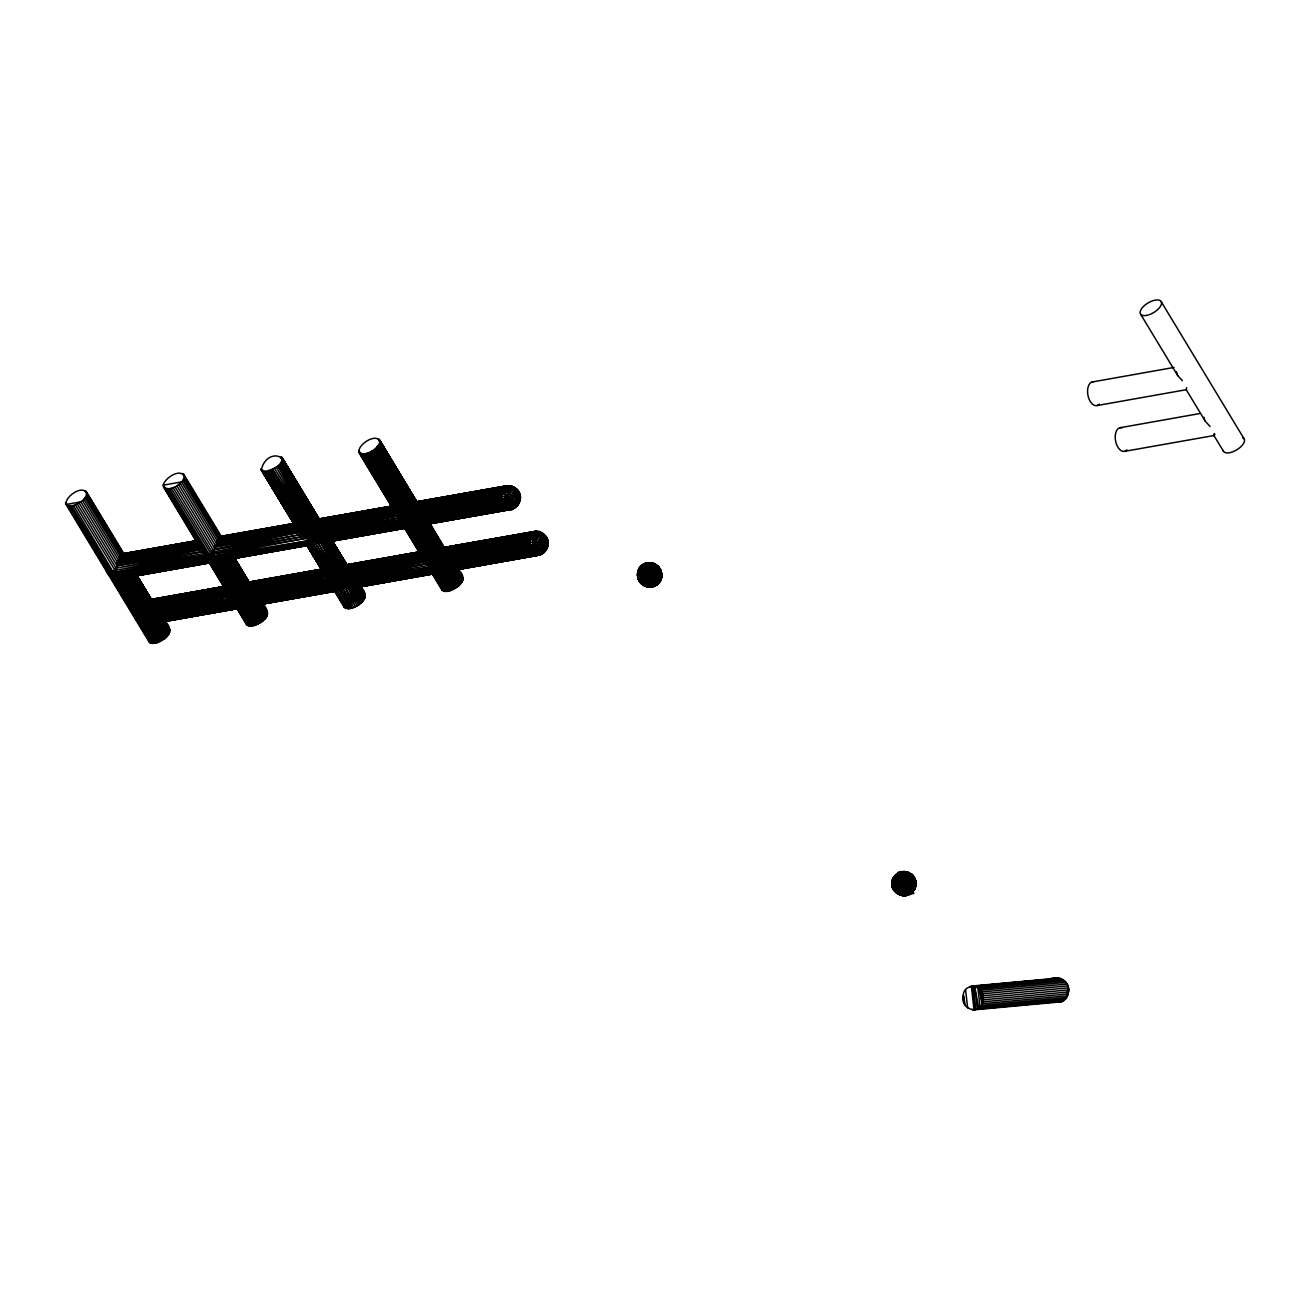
<?xml version="1.0" encoding="UTF-8"?>
<svg xmlns="http://www.w3.org/2000/svg" width="1310" height="1310" viewBox="0 0 1310 1310"><rect width="100%" height="100%" fill="white"/><g stroke="black" fill="none" stroke-linecap="round" stroke-linejoin="round"><path stroke-width="1.5" d="M655.344 565.331C658.995 565.642 663.646 572.568 659.454 576.187C656.736 579.642 645.715 586.307 645.175 579.921C645.928 574.173 647.14 567.934 651.07 563.464C656.359 562.743 650.53 564.397 648.204 563.431C637.053 561.646 632.599 582.524 645.65 582.213C654.132 581.755 667.314 567.983 654.181 564.332M891.995 884.758L892.945 878.699C886.608 897.776 907.814 891.881 913.234 881.122C917.475 878.437 909.189 873.049 912.546 875.26C911.875 880.893 906.733 884.971 902.917 888.769C895.712 899.954 889.981 883.267 900.871 886.395C911.023 888.524 900.74 900.887 899.364 891.881C900.903 885.544 903.081 879.223 906.635 873.688C911.776 871.838 906.274 871.379 904.67 874.998C901.968 878.699 894.812 899.888 904.228 892.847C906.209 887.689 894.73 883.857 895.581 890.391C900.969 898.267 904.653 875.817 909.533 872.902M898.251 893.076C899.921 896.269 908.01 890.816 899.724 887.967C892.225 887.148 898.545 899.659 901.738 888.933C911.318 881.073 910.286 863.175 916.001 883.792C916.05 890.456 909.779 896.22 903.163 895.631C895.565 893.322 906.225 897.808 907.879 894.01M639.083 580.739C644.946 581.837 650.988 590.302 657.407 584.457C664.71 579.216 661.927 568.343 655.262 564.839C662.942 569.048 637.839 593.676 638.625 575.499L637.97 571.75L639.722 569.342C640.164 562.498 651.987 561.81 653.493 563.431C648.794 568.507 646.894 575.761 645.093 582.328C647.189 582.901 668.755 569.85 655.262 564.839M894.206 889.621C889.736 884.84 892.421 876.75 897.448 873.459C899.43 869.774 909.975 873.197 907.224 872.1M518.318 501.926C507.412 527.062 492.413 484.897 511.358 486.223L511.997 487.091M134.684 618.009L136.649 620.187L140.94 620.334L531.713 551.084C535.544 547.482 546.565 538.361 542.831 534.398L544.501 535.119C553.688 541.701 543.945 560.091 533.874 553.753C527.832 548.251 528.945 529.879 539.016 531.991L539.671 532.859M645.486 564.168C635.563 564.463 634.548 584.735 645.322 582.786C650.153 593.184 657.718 579.298 648.663 576.416C643.423 570.914 634.433 579.986 642.015 583.13C649.252 583.359 663.45 580.297 660.731 570.358C656.768 565.478 660.797 568.114 657.833 572.093C654.705 576.613 650.202 580.215 645.142 582.311L639.133 578.971L637.462 573.796M661.288 578.725C663.744 556.652 625.459 561.679 645.093 582.328L645.912 582.164M914.986 878.748L915.166 879.96C919.931 889.523 905.734 900.281 898.545 893.616C900.019 888.18 904.997 882.236 907.257 890.472C902.099 905.865 886.33 871.085 902.95 871.592M638.723 571.946C635.268 576.531 639.558 582.983 645.093 582.328L648.663 576.416M660.715 580.052L661.19 571.471M892.274 880.664C890.358 885.74 894.648 892.978 899.037 893.518M915.772 881.139C915.69 889.441 916.476 884.283 913.84 879.894C911.416 876.521 907.633 874.196 903.556 873.393C894.026 870.184 892.208 882.612 897.072 888.213C899.249 891.995 903.638 894.321 907.977 894.108C910.876 895.319 914.806 887.689 912.104 892.454C904.817 900.363 896.122 889.965 896.335 882.187C893.813 876.423 905.963 864.42 898.087 877.323C896.629 883.759 897.727 894.304 905.619 895.532C921.667 888.638 889.785 871.248 892.929 888.458M406.395 520.267L406.362 522.625L408.523 525.294L404.741 519.038L406.362 522.625C411.766 527.553 407.803 517.696 405.461 520.922L309.258 538.459L307.031 545.582L326.354 577.563L306.966 545.402L220.129 560.795L306.998 544.993L329.94 582.164L307.375 543.519L114.297 576.04L111.645 570.98L141.382 619.237L140.94 620.334L145.574 622.168L155.612 623.101L238.518 608.348L151.649 623.314L162.08 640.328C170.562 635.956 172.756 627.474 164.192 620.563M408.753 524.147L112.382 572.863C107.944 572.748 114.134 577.661 115.427 577.235L113.61 575.09L308.145 541.292L338.488 588.386L336.326 585.717L336.916 584.227L433.135 566.69C435.477 563.464 439.423 573.322 434.019 568.393L432.398 564.807L436.181 571.062L434.019 568.393L434.363 563.382M659.667 568.212L660.142 572.159L656.949 576.613L643.046 585.128L643.472 583.72M897.858 893.207L898.84 893.813M896.171 892.798L896.04 891.504L897.022 893.224L900.068 890.751L911.236 873.983M638.298 571.111L638.674 574.108C635.808 578.365 640.524 583.261 645.093 582.328C649.694 579.675 662.303 570.718 656.785 566.084M660.829 570.62L658.291 567.574L660.879 571.16L658.57 576.072L652.56 580.576L645.912 583.507L645.371 582.786C647.582 592.546 657.145 580.658 648.63 577.546C642.571 571.7 635.17 581.706 643.275 585.062M913.79 878.748C915.313 879.845 913.25 878.994 914.347 877.831C916.771 880.566 915.362 884.561 912.775 886.624C907.879 890.472 898.021 894.304 893.207 889.064C889.965 873.361 919.309 888.065 905.619 895.532M638.478 569.752L639.018 576.531L645.093 582.328L654.542 573.518L657.964 566.084M982.975 999.857C986.348 984.891 962.408 980.879 963.194 997.205C960.951 1011.058 982.762 1014.988 982.975 999.857L1068.518 991.932C1070.204 980.944 1058.349 974.967 1049.13 979.209M637.528 575.827L638.805 569.162M637.692 576.482C638.903 567.394 652.314 571.209 655.262 577.415C661.353 584.637 648.843 591.203 645.371 582.786L640.377 582.672M639.755 570.767L639.722 569.342M649.252 583.523C649.563 579.921 642.637 576.613 641.687 580.985C641.179 587.65 655.147 584.506 645.371 582.786C641.769 587.502 637.462 576.04 640.246 582.442M654.476 586.209L657.915 584.014L661.042 579.397C664.334 573.813 655.77 564.184 660.093 569.031M640.066 582L642.162 584.407L645.371 582.786C650.693 584.113 657.702 583.867 660.977 578.676C661.419 568.311 643.095 559.288 638.363 570.57C645.535 562.399 661.976 572.224 659.061 582.393L652.871 584.587L645.371 582.786L641.196 583.474M646.108 582.639C646.878 582.033 638.871 587.126 645.371 582.786C651.529 583.376 659.487 580.985 661.55 574.533L660.518 569.784M659.601 570.259C664.137 575.548 659.945 586.618 651.758 584.899C644.045 579.773 642.915 590.253 645.371 582.786L646.01 582.655M656.441 565.036L654.198 570.849L645.093 582.328C641.114 577.874 638.592 570.276 642.571 565.068C650.693 561.663 663.204 569.588 660.977 578.676M661.714 576.695L661.288 572.077M915.166 879.96C920.635 893.273 892.306 896.58 892.814 883.66C887.378 876.521 910.646 866.925 896.4 874.36M892.306 886.673L892.765 880.042C890.391 887.116 899.135 892.306 905.177 892.978C911.056 896.384 918.899 882.219 912.628 891.995C904.113 902.181 886.477 881.679 897.497 873.492M910.499 892.454C914.364 882.383 892.667 873.885 892.405 886.068M905.718 895.205C927.66 890.456 891.029 865.419 892.65 885.675M892.208 886.035C896.253 892.683 907.961 895.156 914.02 889.719C915.837 879.829 900.805 871.281 893.404 878.24C891.258 886.542 903.114 898.529 910.646 892.945L913.086 891.439L914.446 887.148M892.012 884.119C894.812 893.404 909.811 894.877 915.166 887.165C916.771 872.935 886.248 868.776 895.074 886.068C895.893 898.971 932.474 891.963 901.329 892.176C881.008 883.169 901.64 868.808 911.301 883.742C919.784 900.019 889.981 893.354 892.732 880.271M915.739 885.855L915.117 881.548M913.578 877.503L915.936 882.449L914.904 888.524M892.028 882.072L895.958 874.769L899.266 872.526L904.588 871.658L900.494 873.688L898.152 881.941L899.561 891.258L903.589 895.647M661.01 578.463L661.484 574.5M892.732 880.762C889.392 895.581 920.75 896.449 915.199 880.5M519.022 491.954L516.844 489.35L518.482 491.021C523.607 498.095 518.334 508.706 509.868 509.59L419.806 525.572L414.091 525.228L406.362 522.625L409.146 518.678L407.95 518.039L406.362 522.625L503.81 504.907C489.219 468.407 543.928 493.33 504.055 505.316L114.297 576.04M430.941 568.524L531.483 550.675C524.082 541.489 532.728 523.869 544.125 534.398M896.433 875.62L893.027 878.683C897.252 868.792 912.693 871.183 915.362 880.926C913.397 889.277 896.417 896.499 892.536 886.87M898.709 872.853C887.705 880.615 903.572 899.315 908.239 894.353C899.692 901.951 891.668 877.487 901.083 872.001M151.436 599.849L136.142 574.14L151.436 599.849L225.598 586.274L151.305 599.374L141.382 619.237L238.404 602.616L240.794 605.695L209.338 557.438L207.897 557.389M429.664 523.984L444.434 548.317L430.417 524.164M893.551 889.67C890.882 873.377 919.456 891.684 903.376 895.336M913.971 887.574L913.758 889.179C921.077 878.666 897.039 866.156 892.699 879.37M910.385 874.228C913.79 878.699 901.919 891.995 895.5 892.176M646.239 586.061L644.815 586.11L644.782 584.931M653.281 586.634C673.667 570.505 618.173 562.94 645.093 582.328L654.361 563.66L654.394 565.298M546.139 536.789C550.249 543.175 547.285 552.607 539.769 554.867L536.527 554.588L531.713 551.084C533.383 546.385 546.532 535.151 540.506 533.072L540.604 534.234M124.876 555.522L86.509 492.003C77.667 483.193 54.381 508.28 73.54 505.496L141.382 619.237L237.945 601.765L237.012 599.44L238.404 602.616L140.94 620.334L238.878 603.419L241.777 605.744M386.335 452.703L383.191 447.496L416.776 502.549L420.756 501.828L416.776 502.549L379.589 440.062C371.876 432.054 348.444 453.375 364.868 453.981L406.804 521.527L503.449 503.351L502.434 501.714L408.311 517.876L406.362 522.625L411.798 524.393L412.06 523.509L406.362 522.625L408.212 521.233M512.112 509.099L508.869 508.82L504.301 505.709L407.885 523.312L434.462 567.295L531.107 549.119L530.091 547.482L435.984 563.644L434.019 568.393L441.748 570.996L448.708 571.16L538.705 555.178L543.945 552.558M639.706 579.413L640.606 582.688M109.27 575.27L109.418 574.173M892.487 887.312C897.923 895.893 919.407 891.258 915.068 879.403M107.682 572.274L109.582 575.008L115.034 574.157L141.857 618.074L237.732 601.323C240.467 599.603 242.547 607.054 238.633 603.026L239.288 599.161L240.893 599.947L238.633 603.026L235.554 603.157M359.693 586.127C371.581 595.46 361.838 605.105 351.915 608.184L336.326 585.717L336.981 581.853L338.602 582.623L336.326 585.717L333.248 585.848M637.462 574.484L639.804 568.655M638.691 570.489L641.245 567.083L638.936 569.31L638.92 574.075L641.458 578.987L645.093 582.328L655.819 564.856M644.258 585.816L644.209 584.637M646.223 582.672C648.368 587.83 671.309 579.79 656.556 568.786C644.291 557.012 631.928 572.192 645.093 582.328L655.066 563.971L654.607 565.412M906.143 880.287L909.467 872.918M912.055 891.389L911.023 892.339L913.938 890.325L915.166 887.165M914.02 889.719C918.31 879.403 897.808 868.596 893.158 879.419L894.173 878.273M915.182 885.38C918.637 874.687 899.61 869.676 897.694 874.261M457.468 568.966C470.061 578.742 458.074 589.074 447.856 591.285L435.542 569.08L532.744 552.558C536.854 552.132 529.24 546.123 531.713 551.084C541.128 559.845 553.622 545.517 545.713 537.1L547.875 542.193L546.81 548.448L544.174 550.396M515.174 488.63C518.891 492.593 507.871 501.714 504.055 505.316L507.199 508.034C511.031 505.742 506.299 500.797 503.04 501.157L501.877 499.716L409.457 515.288L408.311 517.876L502.843 498.848C507.576 498.324 514.437 505.48 508.869 508.82L414.091 525.228L436.541 562.367L435.984 563.644L530.501 544.616C535.233 544.092 542.094 551.264 536.527 554.588L441.748 570.996L453.325 589.385L443.271 571.225L535.069 554.638L534.857 553.803L438.654 570.227L449.625 590.859L435.542 569.08L531.958 551.477L533.874 553.753L441.748 570.996M900.871 895.254L902.05 895.058L898.398 894.108M1056.253 1001.659C1065.783 1004.737 1071.727 991.457 1067.044 984.039L981.517 991.981M545.975 547.695L544.976 551.215M645.421 586.372L645.371 582.786C649.514 586.176 659.061 586.962 659.716 579.904L658.357 583.523L652.053 586.913M514.928 487.664C510.31 486.452 507.068 500.518 504.055 505.316L507.772 507.707L513.373 508.395C519.628 501.173 508.296 493.624 501.468 493.559L412.994 507.838L409.457 515.288L370.337 452.081L364.868 453.981L447.856 591.285L444.778 591.416L441.945 589.877L432.071 573.518M541.341 533.399C538.295 534.693 534.103 546.057 531.713 551.084L535.446 553.475L541.03 554.163C547.285 546.941 535.954 539.392 529.125 539.327L440.651 553.606L436.541 562.367L529.535 545.484L530.697 546.925C533.956 546.565 538.688 551.51 534.857 553.803M905.619 871.854C896.646 873.148 896.76 889.899 902.115 895.483M658.537 580.625L658.766 582.819M335.327 583.785L336.326 585.717C348.542 589.238 334.181 587.142 334.705 582.115L335.442 583.998L239.075 601.929L238.633 603.026L242.809 604.991L238.633 603.026L238.027 601.061L238.174 602.191L141.382 619.237M547.154 540.588L547.072 546.63M106.863 568.442L107.518 573.059L113.282 574.566L211.467 558.027L212.548 559.37L307.719 542.504L348.526 608.773L351.915 608.184L339.405 587.011L336.326 585.717C335.213 579.2 341.55 590.941 336.326 585.717L336.13 581.64M73.54 505.496C79.124 503.449 87.704 499.012 86.509 492.003M163.193 485.191C164.945 477.773 180.534 467.735 184.563 476.693C182.827 484.11 167.221 494.148 163.193 485.191L181.55 481.933L217.869 542.012M148.783 638.609C147.26 646.239 158.674 643.079 162.08 640.328L153.041 623.347L237.208 608.2L150.175 623.167L160.246 641.327L147.129 622.594L238.797 606.055L145.574 622.168L156.529 642.801L142.463 621.038L238.878 603.419M108.976 574.419L113.282 574.566L305.77 538.344L265.537 471.469C301.808 461.005 267.666 443.353 261.263 469.881L298.451 531.401C303.887 539.13 313.941 543.732 323.341 542.717L406.247 527.963L320.77 542.946L339.814 577.497L336.916 584.227L433.708 567.852L433.43 565.953L433.413 567.279L336.916 584.227L265.537 471.469L261.263 469.881L299.139 532.45L212.531 549.823M236.668 608.151L246.558 624.493C250.914 628.341 257.448 624.428 261.525 621.841C269.254 617.78 268.927 608.61 261.885 603.255L267.191 611.999L262.082 603.599M511.358 486.223L509.77 485.813L507.969 487.222L505.513 492.151L504.055 505.316L513.258 505.644L519.661 501.304C519.562 493.199 510.474 487.5 502.925 488.499L415.417 503.384L379.654 443.271L379.589 440.062L416.875 501.861L509.082 485.65L416.58 501.763L412.994 507.838L375.528 448.642L379.654 443.271L416.089 502.336L503.777 487.304C524.016 482.882 525.31 517.204 504.055 505.316C501.583 500.354 509.197 506.364 505.087 506.79L407.885 523.312M649.252 583.294L657.554 581.263L661.73 575.991M915.084 887.689L912.104 892.487L906.684 895.008M112.84 576.269L113.282 574.566L111.137 572.601M646.305 582.999C652.904 584.178 664.645 579.462 661.026 570.865M638.232 570.39L637.741 577.104M637.561 573.846C648.99 554.195 672.685 596.672 645.371 582.786L646.059 586.585L653.575 586.274L646.682 586.765L645.371 582.786L646.305 583.114M639.689 570.047L640 567.328L642.473 565.609L639.215 568.491L638.281 572.896L640.688 578.48L645.093 582.328L640.344 579.38L637.626 574.566M640.426 568.163C639.902 565.855 645.519 563.415 644.618 565.396M647.631 586.995L645.371 582.786L653.019 584.194L659.831 581.247C661.321 571.962 649.433 564.25 641.114 567.59M659.061 582.393C664.972 572.634 647.861 561.253 639.657 568.098L639.82 575.401L645.093 582.328C644.684 576.99 645.928 561.22 653.068 564.004M892.094 883.497C896.515 872.182 917.884 884.774 909.779 894.01M894.14 876.849L894.157 878.977M892.257 884.234L892.929 882.269M914.806 882.514C915.51 890.62 897.923 895.205 892.863 887.574M915.821 883.693L914.871 886.673M637.724 575.254L638.461 573.338M907.06 871.952L903.851 872.083L900.887 876.537L899.102 886.919L901.182 895.221L898.447 893.895M912.562 889.916L912.955 891.291M1186.631 387.694L1186.254 389.725L1205.364 421.345L1210.063 426.454M1214.288 433.463L1213.912 435.493L1223.491 451.344M436.803 568.556L434.019 568.393L435.608 563.808L436.803 564.446L434.019 568.393L439.456 570.161L439.718 569.277L434.019 568.393L435.87 567.001M894.091 887.312L894.222 890.243M895.942 883.317L896.335 882.187M907.535 872.345C899.02 872.394 898.709 887.869 900.199 894.566M658.881 583.015L660.731 579.937L658.16 582.197M637.97 571.75L638.723 576.891M638.936 569.31L639.526 567.95M649.187 586.864L656.834 584.85L660.518 579.757L659.569 580.69M912.693 891.046L914.396 887.951L914.527 888.966M661.55 576.564L661.042 577.694M660.469 580.69L661.337 572.65M892.274 880.713L893.273 878.044M912.333 891.913C918.506 882.039 898.856 870.348 892.519 880.091M915.739 885.773L915.199 886.935M538.197 554.949L446.137 571.406L456.912 587.224L448.708 571.16L537.526 555.358C545.615 551.592 536.953 541.456 530.517 542.258L529.191 543.404L438.31 558.453L418.463 525.637L508.869 508.82M541.652 552.574L543.453 552.067L538.705 555.178L446.137 571.406L455.159 588.37L444.729 571.373L536.527 554.588M336.212 591.039L252.077 605.957L246.362 605.613L238.633 603.026L249.015 582.066L322.293 569.097M340.043 588.108L336.326 585.717L337.816 582.18M350.163 608.593L267.174 471.289L309.258 538.459L405.74 521.511L405.756 520.185L406.051 522.084L309.258 538.459L319.034 518.973L390.707 506.692M516.271 489.907L519.104 492.298L520.496 498.095L517.434 505.676M907.912 873.017C900.903 871.936 897.89 890.063 900.396 894.861M239.304 601.372L242.186 598.113M655.655 564.332L651.676 571.34M421.787 552.443L346.069 565.412L330.906 539.638L346.331 565.068L419.921 551.837L346.544 564.839L339.814 577.497L317.904 542.782L405.723 526.898L314.858 542.193L337.571 582.639L433.135 566.69M892.536 879.992L894.271 877.602M915.068 887.853L915.477 880.549M530.746 539.933L529.06 541.325L439.505 555.948L421.034 525.392L423.212 524.753L440.651 553.606L444.401 547.433L536.74 531.418L534.709 531.483L444.499 547.465L534.709 531.483L538.836 532.777L535.937 531.663L458.434 545.435M895.68 881.401L896.269 880.271M656.441 583.441C654.574 588.583 648.041 585.603 645.371 582.786C646.878 592.087 659.11 583.703 652.167 578.119C649.285 572.65 636.382 572.175 639.116 580.445M894.468 880.124L895.09 878.944M893.535 879.256L894.157 878.028M903.016 872.018C916.672 869.316 898.414 884.283 899.561 891.258L895.844 892.159L894.19 890.079M637.954 571.897C644.422 562.645 662.32 573.272 658.144 583.441M641.474 566.493L642.129 565.445M660.993 576.891C660.24 556.865 634.204 560.402 645.093 582.328L638.854 576.973L637.708 573.141L638.674 571.209M519.235 498.93L520.217 496.425L518.039 491.332M516.042 506.724C520.201 498.389 509.213 491.397 501.746 491.676L413.534 506.774L376.936 447.3L412.994 507.838L501.746 491.676L504.153 490.005C511.26 490.169 520.086 496.425 518.203 504.301L512.996 506.774L504.055 505.316L508.411 490.742L510.9 486.796L512.587 486.518L509.77 485.813M519.415 500.862L519.218 495.95M543.699 552.492C547.858 544.158 536.887 537.166 529.42 537.444L441.208 552.542L424.129 524.295L436.001 522.117M645.159 582.819L644.831 582.868M650.693 573.01L649.694 574.713C659.519 578.3 653.1 593.135 645.371 582.786L648.663 586.896L652.789 586.372M905.161 881.941L904.146 883.644M897.53 882.956L898.152 881.941M910.237 893.6L910.286 892.585M654.05 585.881L657.538 583.572L654.394 586.094M643.619 585.488L644.815 586.11M910.122 873.23L910.581 874.278M1214.959 434.396L1214.01 435.526L1124.881 451.295M639.133 568.507C642.293 563.087 649.645 561.106 654.918 564.659M645.404 563.398L643.226 565.314L648.417 562.743M899.61 873.475L895.958 874.769L895.565 876.636M896.941 874.54C903.343 869.365 914.576 876.112 915.87 883.742M530.517 542.258L529.06 541.325L438.916 557.176L419.806 525.572L511.047 509.41L514.797 507.625L519.153 502.68M110.859 572.978L113.282 574.566L111.497 576.777L108.583 571.946L113.282 574.566L114.134 576.58L113.954 575.581L211.467 558.027M894.108 877.029L897.022 873.901L895.811 874.72M896.302 879.354L898.087 877.323M897.547 880.991L898.332 879.992M909.467 893.715L911.334 892.65M651.43 587.06L647.959 585.816L645.371 582.786L653.788 585.635L659.29 582.344M905.046 895.532L906.242 895.385M899.61 894.845L901.853 894.239L898.545 893.616M894.452 876.374L895.942 874.9M894.632 876.57L895.549 875.506M896.4 878.453L897.301 877.438M897.006 879.19L897.874 878.191M639.919 567.345L645.994 563.153L650.006 563.775M642.817 565.118L644.798 563.578M660.076 581.182L658.521 582.557M913.283 890.636L914.265 889.67M907.028 894.042L906.192 895.451M654.787 565.003L649.58 563.005L644.454 564.086C639.984 569.13 641.671 577.153 645.093 582.328C644.078 576.203 644.471 560.336 653.985 563.529M503.04 501.157L407.787 519.137L366.636 453.555L406.804 521.527L503.81 504.907M530.697 546.925L435.444 564.905L410.996 524.458L505.087 506.79L409.424 523.934L434.936 566.133L531.025 549.823M171.233 488.188L239.55 600.75L335.638 584.457L239.075 601.929L210.976 557.258L214.578 556.21M366.636 453.555L407.279 520.348L503.449 503.351L503.597 504.481L406.804 521.527M434.936 566.133L531.107 549.119L531.254 550.249L434.462 567.295L531.483 550.675M652.429 586.029L646.682 586.765M656.85 584.882L658.439 583.507M903.622 871.543L900.167 872.46M503.515 491.97L501.468 493.559L412.421 508.984L375.528 448.642L372.171 451.066L409.457 515.288L501.533 497.636L502.86 496.474C509.295 495.688 517.958 505.824 509.868 509.59L418.463 525.637M897.808 893.977L898.873 894.108M501.877 499.716L408.884 516.599L370.337 452.081L372.171 451.066L410.652 512.685L501.386 495.557L503.089 494.165M238.453 601.093L238.633 603.026L240.057 601.88M340.796 587.142L336.326 585.717L337.767 584.571M899.266 879.076L900.297 878.24M650.3 586.34L648.303 587.093L644.684 585.619M537.428 531.582L540.244 532.286L538.574 532.564L536.068 536.51L531.713 551.084L540.653 552.542L545.877 550.069C547.776 541.456 537.624 535.086 529.911 535.741L442.207 550.658L425.553 523.099L424.915 523.738L441.716 551.559L529.911 535.741L532.597 534.103C539.507 534.365 547.302 539.622 547.318 547.072L540.932 551.412L531.713 551.084L533.17 537.935L536.543 532.073L539.016 531.991M439.505 555.948L529.125 539.327L531.189 537.739M651.152 586.405L650.284 586.945M645.863 563.824L647.287 563.054M646.649 563.824L650.972 562.694M648.27 564.053C657.849 562.989 647.746 561.99 646.026 564.757C642.932 569.997 643.046 576.727 645.093 582.328C641.327 577.448 639.133 569.342 643.734 564.315L644.454 564.086M531.811 535.774L529.42 537.444L440.651 553.606M436.41 569.916L339.405 587.011L353.765 607.545L342.516 587.961L339.405 587.011L434.691 569.408L436.001 570.194L434.347 568.917L336.326 585.717L338.078 584.882M646.469 563.415L649.645 562.629M653.215 563.202C647.533 566.804 646.043 576.875 645.093 582.328C640.688 577.039 640.967 559.386 650.988 564.053M416.58 501.763L379.933 440.979L416.367 501.976L504.759 486.436C524.311 483.963 524.557 509.541 504.055 505.316C506.544 499.798 516.582 491.987 513.684 486.796M1097.207 405.527L1186.5 389.659M504.153 490.005L414.549 504.89L378.131 445.94L413.534 506.774L502.238 489.973L504.94 488.335L503.777 487.304L415.778 502.794L379.654 443.271M113.495 576.482L113.282 574.566L109.631 575.876L107.747 573.583M898.054 873.131L899.233 872.526M240.451 604.401L142.463 621.038L154.776 643.226L71.788 505.922M517.303 505.447L513.995 506.806M513.553 508.558L425.193 524.409L511.047 509.41L516.271 506.79M657.784 583.818L655.704 584.702M657.342 584.375L654.099 584.997M912.972 890.325L910.958 890.161M644.7 585.865L651.529 586.733M1053.715 979.438L1055.238 978.635M901.444 877.503L902.672 876.881M511.178 487.009L507.052 485.715L416.875 501.861L378.918 439.341L416.776 502.549M425.357 559.681L341.419 574.075L323.341 542.717L326.436 541.603L343.678 569.523L421.722 556.439M258.709 605.105L265.717 617.878L256.4 604.696L253.321 605.793L261.525 621.841L250.75 606.022L336.899 590.532L247.885 605.859L257.939 624.018L244.823 605.285L336.49 588.747L243.267 604.843L254.222 625.492L240.156 603.713L336.572 586.11L238.633 603.026L243.251 603.844M433.381 572.667L345.578 588.55L355.632 606.71L342.516 587.961L348.444 588.714L354.093 587.371L363.427 600.553L355.534 586.192L364.327 599.21L357.286 586.733M450.886 570.521L452.572 569.506L461.12 583.245L451.786 570.063L455.749 569.342L451.786 570.063L459.925 584.62L450.886 570.521L448.708 571.16L458.516 585.947L450.886 570.521L541.21 554.343M647.746 563.054L652.347 563.922M240.893 603.255L238.633 603.026L240.369 602.191M649.629 587.158L652.314 586.683M646.616 562.956L644.16 563.857L648.204 562.825L651.643 563.939M898.627 872.788L899.839 872.263M897.039 874.016L899.151 873.197M901.395 895.058C919.227 891.389 886.297 875.899 896.204 892.536M901.542 875.047L904.113 874.13M408.654 521.724L406.362 522.625L409.146 522.788M436.623 568.032L434.019 568.393L436.312 567.492M902.492 895.565L905.243 895.434M901.902 874.376L903.179 873.917M902.459 875.195L903.753 874.736M116.885 573.518L115.034 574.157L142.364 616.846L237.732 601.323M656.834 583.867L655.311 584.276M651.447 586.913L654.509 586.209M903.933 876.374L905.226 875.981M899.757 894.435L900.461 895.123M908.665 894.681L907.388 894.976M240.794 602.895L238.633 603.026L240.631 602.534M338.586 585.93L336.326 585.717L338.324 585.226M155.612 623.101L237.732 608.528L156.758 622.84L165.437 637.888L155.612 623.101L163.832 639.165L153.041 623.347L238.485 608.348M514.797 507.625L440.127 521.495M542.455 553.393L489.793 563.398M539.769 554.867L447.463 571.34L456.912 587.224M899.937 872.296L904.539 871.871M898.922 873.017L901.919 872.837L900.756 873.066M905.75 877.061L907.028 876.783M112.382 572.863L303.15 536.51L264.096 471.42L305.77 538.344L113.643 570.652L207.062 553.049L115.1 568.311L204.622 551.363M400.205 517.794L310.617 535.2L270.777 470.241L309.913 536.871L405.461 520.922M423.425 558.191L341.419 574.075L322.096 542.88L406.165 527.963M232.492 598.146L143.461 614.308L117.998 575.221L142.888 615.585L232.476 598.195L144.034 612.998L120.864 576.04M335.442 583.998L240.057 599.538L215.593 557.929L240.598 598.277L330.169 580.887L241.155 596.983L215.691 557.896M336.916 584.227L311.731 541.243L406.509 525.621L314.858 542.193L338.291 580.969L427.862 563.562L339.814 577.497L425.521 561.81M123.795 576.711L145.23 610.394L232.148 596.001L144.034 612.998L123.517 576.826M327.795 579.184L241.728 595.69L218.557 558.731L241.155 596.983M507.199 508.034L507.412 508.869L415.598 525.457L437.114 561.057L529.191 543.404L530.501 544.616M200.594 545.599L116.688 561.663L200.446 546.581M200.348 547.76L116.59 563.693L202.329 548.448M397.781 513.995L312.959 529.993L274.478 468.391L312.157 531.729L400.189 517.663L311.371 533.465L272.644 469.389L312.157 531.729L399.845 515.682M224.993 589.926L148.112 604.483L130.525 576.22M324.667 572.241L245.805 587.175L228.218 558.911M441.208 552.542L529.911 535.741M230.052 594.396L145.23 610.394L126.317 577.448M224.403 559.992L244.119 590.564L327.697 576.94L242.923 593.086L221.488 559.403M425.439 559.763L340.616 575.778L320.77 542.946L404.937 527.799M438.31 558.453L529.06 541.325M116.721 565.773L202.379 549.66L116.59 563.824M402.76 519.399L309.913 536.871L268.943 470.863L309.258 538.459M414.091 525.228L506.217 507.985L410.996 524.458M160.246 641.327L148.669 622.938L238.78 606.072M257.939 624.018L246.362 605.613L336.49 588.747M197.532 543.257L120.094 556.406L198.498 541.669L120.962 555.162L197.302 541.177M501.468 493.559L411.848 510.179L373.923 449.903L410.652 512.685L501.533 497.636L502.843 498.848M225.451 588.452L149.127 602.6L131.917 575.123M442.207 550.658L532.597 534.103L531.434 533.072L443.762 548.104L532.433 532.204C538.574 530.976 545.206 534.922 547.662 540.572C546.401 547.596 538.132 550.839 531.713 551.084L539.016 546.368L543.601 541.505L545.664 537.28L544.501 535.119M422.147 554.916L343.678 569.523L327.222 541.063L331.233 540.342M228.071 592.742L146.425 607.889L126.71 577.301M644.029 565.101L644.847 564.954M218.442 537.968L295.471 523.853M199.447 543.077L119.472 557.765L199.12 543.863M406.051 522.084L308.669 539.949L406.69 523.149L408.327 524.426L311.731 541.243L337.571 582.639L430.417 565.167L338.291 580.969M311.731 541.243L407.033 523.64M328.417 541.243L332.363 540.522M336.326 539.802L354.126 536.543M358.089 535.806L367.979 534.005M371.925 533.285L375.888 532.548M379.834 531.827L383.797 531.107M401.597 527.848L405.56 527.128L401.417 527.815M439.947 521.396L449.838 519.579M453.8 518.858L457.763 518.138M461.709 517.417L471.6 515.6M475.563 514.879L479.509 514.159M483.472 513.422L487.435 512.701M332.724 582.475L240.057 599.538L212.728 556.832L239.075 601.929L336.097 585.308L238.633 603.026M338.488 585.586L336.326 585.717L433.708 567.852M174.525 619.106L157.79 622.463L165.437 637.888M178.487 618.385L196.287 615.127M200.25 614.406L204.196 613.686M222.012 610.427L225.959 609.69M260.363 603.975L278.162 600.717M282.125 599.98L291.999 598.179M295.962 597.442L299.924 596.721M303.871 596.001L307.834 595.28M325.633 592.022L329.596 591.301M363.983 585.57L373.874 583.752M377.837 583.032L381.783 582.311M385.746 581.591L395.636 579.773M399.599 579.053L403.546 578.332M407.508 577.595L411.455 576.875M463.658 567.885L459.695 568.622L463.789 567.967M477.511 565.363L467.621 567.164L485.797 564.102M481.458 564.626L485.421 563.906M495.311 562.088L499.257 561.368M503.22 560.647L507.183 559.927M524.983 556.668L528.929 555.948M240.025 533.989L243.987 533.252M261.771 530.01L265.733 529.289M269.68 528.552L273.643 527.832M277.589 527.111L287.479 525.31M329.023 518.056L338.979 516.255M342.958 515.518L346.937 514.797M350.916 514.077L368.814 510.818M372.793 510.098L390.691 506.839M438.654 498.57L442.633 497.849M446.612 497.129L450.591 496.392M454.57 495.671L510.163 486.108M392.017 507.183L317.724 520.692L281.339 461.89L317.004 521.92L394.605 508.951M503.777 487.304L415.417 503.384L379.032 444.581L414.549 504.89L502.925 488.499L415.008 504.088L379.032 444.581M118.964 559.468L198.825 544.878M394.195 510.785L315.301 525.163L277.835 465.967L313.745 528.307L395.702 514.257M329.956 582.115L307.13 544.354L218.95 560.385L306.998 544.993L328.99 581.542L306.966 545.402L223.355 560.434M163.291 598.097L167.271 597.376M171.25 596.639L181.189 594.838M185.168 594.118L189.148 593.381M193.127 592.66L203.066 590.859M207.046 590.139L211.025 589.402M215.004 588.681L224.96 586.88L150.355 600.504L135.503 576.089L150.683 600.045L224.403 587.404M253.026 582.23L262.982 580.412M266.962 579.691L270.924 578.971M274.904 578.25L284.86 576.433M288.839 575.712L292.818 574.992M296.797 574.271L306.736 572.454M310.716 571.733L320.655 569.916L249.146 582.262L234.474 558.125M224.288 587.584L149.995 601.093L133.882 575.45M348.738 565.281L352.717 564.544M362.657 562.743L366.636 562.023M370.615 561.286L374.594 560.565M378.574 559.845L388.513 558.027M392.492 557.307L410.39 554.048M414.369 553.328L418.348 552.607M458.369 545.795L462.348 545.058M466.327 544.338L470.306 543.617M474.285 542.897L492.183 539.638M496.162 538.918L535.937 531.663M421.689 552.591L345.381 566.46L329.678 540.899M427.469 523.329L443.075 549.152L531.434 533.072C538.443 531.86 546.319 536.773 547.908 543.797C545.517 549.987 537.739 551.952 531.713 551.084C538.05 549.447 546.565 545.124 546.696 537.722L545.255 535.544M423.507 558.044L342.205 572.454L324.487 542.438L342.958 570.931L421.853 556.553M123.418 554.097L196.467 540.883M219.294 537.182L294.668 523.574M393.295 507.838L317.724 520.692L281.961 460.596L318.084 520.119L392.083 507.085L318.395 519.644L282.256 459.384L318.674 519.3L392.263 506.069M507.985 485.65L416.367 501.976L379.949 442.059L416.089 502.336L505.873 487.025M294.897 524.229L218.59 537.968L294.472 524.622M210.501 556.423L112.955 574.026L111.563 572.323L112.66 573.452L210.501 556.423L209.682 554.621M506.217 507.985L412.552 524.884L435.984 563.644M210.976 561.843L121.83 577.939L210.599 562.514M129.395 576.695L207.553 562.596M227.629 558.977L251.536 554.916M239.681 556.799L243.709 556.062M247.737 555.342L251.749 554.621L247.656 555.44M261.803 552.804L265.832 552.067M283.926 548.808L287.954 548.088M322.227 569.162L248.638 582.377L233.245 557.127M449.625 590.859L437.098 569.703L532.744 552.558L438.654 570.227L451.459 590.221L440.209 570.652L533.874 553.753M432.595 573.567L348.444 588.714L357.466 605.695L345.578 588.55L432.677 573.518M644.864 563.709L649.367 564.086M899.331 872.64L902.279 872.591M196.205 540.932L122.01 554.245L197.45 541.046M285.482 464.903L281.322 457.878L319.083 519.874L281.224 456.65L319.181 519.169L391.313 506.266M393.278 506.217L318.395 519.644L281.961 460.596M174.492 545.779L178.471 545.058M502.238 489.973L414.058 505.791L378.131 445.94M501.533 497.636L410.046 513.978L372.171 451.066M335.245 539.622L339.257 538.918M357.302 535.692L361.314 534.971M430.925 522.674L434.936 521.953M452.982 518.727L456.993 518.023M210.222 562.547L125.039 577.792L209.354 562.907L128.2 577.268M128.298 577.235L210.501 562.563M226.434 559.714L305.492 545.615L255.532 554.228M423.392 557.945L342.958 570.931L325.519 542.078L404.577 527.946L425.635 562.514M225.598 586.307L151.452 599.571L135.65 573.616M225.549 586.618L150.683 600.045L136.486 576.253M321.294 569.342L249.146 582.262L233.835 556.832L248.851 582.164L322.26 569.113M332.167 540.997L346.839 564.938L418.987 552.034M321.277 569.654L248.376 582.721L232.214 556.897M418.971 552.345L346.069 565.412L331.119 540.965M226.81 589.484L148.636 603.501L131.557 574.943M324.503 572.159L246.329 586.192L230.265 559.304M422.197 554.85L344.022 568.867L327.222 541.063L344.35 568.262L422.229 554.785L344.677 567.688L327.86 540.424L344.35 568.262M232.132 596.066L144.624 611.688L123.73 576.891M529.191 543.404L437.704 559.747L417.071 525.605L510.523 509.181M336.834 586.487L240.156 603.713L252.47 625.918L169.481 488.597M199.595 614.292L203.607 613.588M221.652 610.362L225.664 609.641M358.891 586.11L354.879 586.831L363.427 600.553M376.936 582.885L380.948 582.18M458.598 568.442L462.594 567.721M472.632 565.936L476.643 565.216M480.655 564.495L484.651 563.791M502.712 560.565L506.708 559.845M351.014 588.485L359.218 604.532L348.444 588.714L433.872 573.715L351.014 588.485L360.823 603.271L353.176 587.846L432.234 573.731M65.877 504.514L80.843 501.861L118.178 563.644M195.419 540.899L122.207 553.917L196.238 540.85L123.025 553.753M282.256 459.384L318.887 519.071L392.296 506.037L319.132 519.006L281.896 457.386L319.181 519.169M221.112 536.33L294.128 523.427L220.227 536.625L294.586 523.558M1092.032 382.012L1174.038 367.439M426.798 500.371L416.858 502.139L378.918 439.341M430.761 499.667L508.28 485.895M195.321 541.407L121.486 554.457L139.679 551.379M120.127 556.341L197.875 542.569M295.405 525.998L217.427 539.818L296.076 524.737L218.508 538.05M217.1 540.686L297.206 526.489M216.838 541.636L297.141 527.406L298.451 531.401L214.316 546.319M216.641 542.635L297.239 528.356L286.857 511.08M216.33 543.732L297.501 529.355L261.935 469.635L265.029 474.678M216.297 544.829L297.894 530.37L260.919 468.964L297.501 529.355M214.267 547.498L299.139 532.45M239.632 556.865L243.644 556.16M255.679 554.015L265.717 552.247M269.729 551.526L273.741 550.822M277.753 550.118L287.774 548.333M291.786 547.629L295.798 546.909M299.81 546.204L303.822 545.484M220.113 560.778L307.195 545.533L325.912 576.498L307.473 545.271L318.756 563.791M330.971 539.573L346.544 564.839L419.97 551.805M444.237 547.531L535.643 531.418M1119.706 427.781L1199.698 413.567M251.111 582.18L320.672 569.834M450.476 546.859L454.455 546.139M344.972 567.164L420.903 553.704L344.677 567.688L328.368 539.704L344.972 567.164L329.645 540.932M314.858 542.193L339.028 579.249L427.895 563.496M336.932 590.499L249.342 605.99L259.773 623.003L250.75 606.022L336.424 590.679L255.483 605.154L263.13 620.58L253.321 605.793M433.823 573.731L349.77 588.649L359.218 604.532M335.425 591.203L254.451 605.515L263.13 620.58M433.119 573.895L352.144 588.206L360.823 603.271M318.674 519.3L393 506.217M223.273 536.461L287.25 525.212M219.359 537.215L295.421 523.836M502.86 496.474L501.386 495.557L411.242 511.408L373.923 449.903M424.129 524.295L436.132 522.199M328.433 541.259L404.446 527.946M226.581 559.714L307.195 545.533L325.879 576.515M325.519 542.078L405.363 528.126M320.966 569.654L248.638 582.377L234.261 558.125M346.331 565.068L420.674 551.985M225.287 586.618L150.945 599.702L135.552 574.451M332.216 540.752L346.839 564.938L418.381 552.46M421.738 552.509L345.742 565.887L329.874 540.342M531.434 533.072L443.435 548.562L427.682 522.493M327.647 577.022L243.513 591.809L224.108 559.91M229.954 594.331L145.819 609.134L126.415 577.219M239.075 601.929L335.868 584.882M246.362 605.613L335.72 589.958L247.885 605.859L259.773 623.003M148.669 622.938L238.011 607.267L150.175 623.167L162.08 640.328M364.098 585.619L432.12 573.715M335.344 591.203L255.483 605.154L264.538 619.237L256.4 604.696M905.03 874.392L906.291 874.163M373.514 510.409L377.542 509.705M394.572 509.017L316.692 522.493L280.438 463.249L316.021 523.754L394.048 510.671M212.613 549.922L300.907 534.529L261.918 470.601L300.907 534.529L211.041 552.28L303.15 536.51L262.884 471.125M504.301 505.709L406.362 522.625L408.966 522.264M210.926 561.81L120.651 577.432L209.764 561.122L117.441 576.891L308.145 541.292L334.705 585.898M370.943 561.433L374.971 560.729M267.191 579.806L271.219 579.102M275.264 578.398L279.292 577.694M297.435 574.55L301.464 573.846M163.455 598.162L167.483 597.458M171.512 596.77L175.54 596.066M193.684 592.906L197.728 592.218M529.125 539.327L440.094 554.752L422.18 525.13M228.136 592.644L146.998 606.694L129.182 577.759M434.019 568.393L531.958 551.477M337.079 586.847L240.156 603.713L337.358 587.191L338.488 588.386M118.948 559.55L200.61 545.451M402.727 519.382L310.617 535.2L272.644 469.389M415.598 525.457L508.64 509.41M307.13 544.354L215.708 560.058L307.375 543.519L332.216 584.145L307.719 542.504M405.003 527.75L317.904 542.782L339.028 579.249M322.096 570.096L248.376 582.721L233.164 557.241M240.598 598.277L332.691 582.459M142.888 615.585L234.998 599.783L142.364 616.846L117.9 575.254M536.298 555.178L443.271 571.225L455.159 588.37M143.707 550.691L161.867 547.596M165.895 546.909L169.923 546.221M173.968 545.533L177.996 544.845M188.083 543.126L192.111 542.438M116.672 561.793L200.364 547.596M407.279 520.348L503.367 504.055M443.075 549.152L530.583 534.267L442.665 549.856L427.109 524.115M420.952 553.606L345.381 566.46L329.858 540.375M323.259 570.931L247.688 583.785L231.592 558.125M324.552 572.061L246.82 585.292L230.691 559.534M226.859 589.369L149.127 602.6L133.358 575.385M141.857 618.074L237.945 601.765M437.114 561.057L529.535 545.484M330.136 580.788L241.728 595.69L221.21 559.517M433.43 572.617L342.516 587.961L434.183 571.422L339.405 587.011M119.406 557.913L198.874 544.714M116.737 565.904L204.606 551.281M399.877 515.6L312.959 529.993L276.23 467.228L313.745 528.307L395.767 512.423L314.531 526.685L277.835 465.967M425.57 561.695L340.616 575.778L322.096 542.88M336.326 585.717L434.691 569.408M501.386 495.557L411.848 510.179L375.528 448.642M503.155 503.613L407.787 519.137L368.47 452.916L408.884 516.599M230.003 594.249L146.425 607.889L128.02 576.269M435.444 564.905L530.828 549.381M395.735 512.161L315.301 525.163L279.243 464.624L316.021 523.754L394.49 509.148L316.365 523.099L280.438 463.249L317.004 521.92L393.197 508.018L317.298 521.396L281.339 461.89M325.699 575.254L245.265 588.239L225.926 558.535M228.006 592.562L147.572 605.548L129.313 577.497M903.933 872.918L905.194 872.722M646.731 562.972L649.023 562.661M651.823 586.913L653.068 586.585M900.658 872.149L901.919 871.805M905.767 872.918L907.159 872.886M650.792 587.142L652.003 586.978M906.864 875.096L908.076 874.965M1058.545 978.046L971.332 986.103L974.067 1010.043M969.711 986.577L1030.806 980.912M1034.884 980.535L1045.053 979.585M1062.836 1001.184L977.309 1009.126L974.689 986.217L1060.216 978.275M970.219 987.183L974.296 986.807M976.327 986.774L1061.853 978.848M1063.392 979.733L977.866 987.658L980.06 1006.931L1065.603 999.006M1064.801 980.912L979.274 988.853L982.025 1003.722L1067.568 995.78L1067.126 991.948M982.025 1003.722L980.502 990.294L1066.029 982.369M982.795 995.796L1068.338 987.855M1068.174 993.913L982.647 1001.839L980.502 990.294M981.157 1005.425L1066.7 997.499M1064.293 1000.234L978.767 1008.176L974.689 986.217M972.38 1009.994L1061.264 1001.822M652.495 586.536C664.907 579.708 639.215 563.316 637.986 577.726M910.958 875.309C921.634 881.188 902.05 894.484 894.566 891.16M902.295 871.674L907.535 872.935M648.679 562.678L651.152 562.907M648.548 587.06L650.595 587.109M903.147 871.608L905.194 871.674M904.293 895.663L903.327 895.549M334.361 590.843L344.252 607.185L348.526 608.773M655.999 564.725L657.292 565.462M892.896 888.098L895.074 890.44L899.561 891.258C904.883 889.817 918.146 878.748 911.301 875.801M658.652 566.853L657.26 566.657M646.714 586.503L649.842 587.093M904.326 871.559L905.423 871.625M908.649 873.262L905.996 872.427L906.88 873.328M650.579 562.694L651.971 562.891M654.591 564.168L651.348 562.792M647.304 586.913L648.696 587.109M900.052 894.943L902.885 895.581M505.873 485.895L506.888 486.108M534.545 531.893L444.025 547.744L533.53 532.793M652.56 563.284L653.444 564.086M646.993 586.749L645.699 586.241M166.648 627.785L169.481 629.324L164.389 620.924M113.282 574.566L108.632 572.945L106.044 569.932L106.65 571.766M896.679 893.224L894.763 890.276L896.892 892.847M906.504 871.903L908.616 872.918M906.962 872.198L905.865 872.149L907.159 873.344M901.738 895.221L898.889 894.337M649.58 563.005C638.789 564.708 651.267 592.726 637.855 577.743M910.925 890.767L912.202 891.193M543.928 535.692L545.206 536.085M915.936 882.449L915.182 881.04M650.087 562.94L652.053 563.218M249.015 582.066L234.392 558.011M151.42 599.407L136.109 574.124M645.126 585.799C664.35 586.798 634.073 566.51 642.047 583.736M646.501 586.618L644.258 585.423M906.684 872.378L909.844 873.819M899.855 893.928L901.542 894.566M650.137 562.727L651.987 563.906M912.693 875.309C913.496 882.367 904.964 887.787 899.561 891.258C907.044 891.75 921.045 879.288 912.349 876.816M511.588 486.272L516.648 489.154M513.667 487.631L512.849 487.304L512.947 488.466M539.261 532.04L541.439 532.777M653.69 563.382L654.542 563.775M644.716 585.308C662.811 586.127 633.139 568.671 643.341 584.506M907.961 872.362L909.042 872.869M898.922 894.501L899.774 894.894M902.312 895.352L904.473 895.434M658.046 568.032L660.469 569.965M912.235 876.505L913.414 877.078L912.988 876.243M909.025 892.421L910.63 893.158M912.693 876.406L915.019 879.108M654.214 563.726L655.606 564.446L654.787 564.217M654.034 563.857L655.016 564.381M644.209 585.619L645.06 586.078M908.501 872.788L909.975 873.557M658.16 568.343L659.389 569.031M460.956 576.122L462.577 577.366L457.763 569.801M265.57 610.755L266.519 611.279L262.377 604.418M908.6 893.322L909.517 893.846M649.694 574.713C645.928 571.635 637.086 572.535 638.396 578.873M644.651 585.341L643.144 584.457M903.13 885.347C899.004 881.384 890.161 885.756 894.779 891.177M658.521 567.312L660.355 569.49M541.063 532.761L542.766 533.743M658.242 568.655L658.504 567.934M905.03 893.273L906.815 894.452M908.321 893.731L909.222 894.353M909.893 873.541L912.251 875.686M901.427 895.303L900.428 894.533M904.833 893.535L906.012 894.37M643.668 584.735L641.769 583.392M643.456 584.931L641.736 583.72L643.063 584.653M910.466 873.655L913.676 876.717M910.286 873.786L914.134 877.34M896.564 892.716L897.465 893.551L895.925 892.192M337.849 587.257L339.47 588.436M542.586 533.432L544.305 534.922M109.631 575.876L111.137 577.039M657.505 566.395L656.834 565.855L658.144 566.968M642.833 584.751L640.05 581.182M910.908 873.983L911.973 874.753M1182.39 380.686L1177.69 375.577L1140.519 314.04M659.503 569.441L661.206 571.864M913.692 877.929L915.395 880.336M656.867 565.38L658.078 566.329M896.597 892.896L894.763 891.078M898.545 894.206L897.334 892.929M641.032 583.425L639.591 581.394M515.96 488.45L517.974 490.497C516.959 497.522 509.934 502.238 504.055 505.316C510.589 505.349 522.33 500.305 519.104 492.298M543.617 534.218L545.631 536.265M641.474 581.476L640.836 580.805L640.672 582.934M641.31 581.967L639.575 579.953M641.13 582.819L638.445 579.167M912.006 874.72L913.07 875.801M913.823 876.799L914.544 877.962M894.255 890.489L895.5 892.061M659.536 571.045L660.076 571.7L659.896 569.424M912.415 875.44L914.642 878.437M658.324 566.657L659.667 568.409M894.271 889.13L893.24 888.327M893.78 889.867L894.861 891.406M168.024 635.186L158.707 622.004L159.493 621.448L168.024 635.186L160.131 620.825L168.941 633.827L161.883 620.924M440.209 570.652L453.325 589.385M454.963 568.982L462.021 581.886L453.227 568.867L461.12 583.245M258.938 605.138L266.634 616.519L260.461 605.236M357.368 586.569L364.95 597.9L358.498 586.503M893.371 889.244L894.435 890.915M455.159 569.031L462.643 580.592L456.191 568.949M259.773 603.648L267.256 615.209L260.805 603.566M162.08 620.973L169.563 632.533L163.111 620.891M361.167 590.171L364.884 594.691L359.775 586.291M353.176 587.846L362.231 601.929L354.093 587.371M358.809 586.602L365.244 596.689L359.448 586.88M457.501 569.768L462.921 578.3L457.747 569.604M358.727 585.39L365.228 595.608L359.415 585.816M261.034 602.698L267.535 612.916L261.312 602.502M163.341 620.023L169.841 630.241L163.504 619.499M323.341 542.717L342.205 572.454M357.532 586.094L364.95 597.9L357.646 585.603M457.796 570.047L461.906 576.646L458.091 570.21M456.502 569.064L462.938 579.38L457.141 569.572M262.409 604.68L266.519 611.279M261.099 603.681L267.551 613.997L260.788 602.567M164.716 621.988L168.826 628.587L164.045 620.547M163.406 621.005L169.858 631.322L163.095 619.876M257.186 604.139L265.717 617.878M225.828 558.731L244.692 589.369L325.83 575.319L244.119 590.564L225.713 558.961M368.47 452.916L408.311 517.876M331.938 541.456L339.339 553.541M341.452 556.996L346.741 565.642L332.134 541.194M359.939 586.978L364.213 593.954L359.448 585.914M233.442 557.421L249.047 582.95L233.377 556.652M262.442 605.662L264.522 609.052M136.78 576.433L150.322 598.572L136.731 575.712M164.749 622.987L167.876 628.063L164.765 622.774M456.977 568.54L462.921 578.3M377.968 438.817L381.095 444.074M269.172 481.474L267.109 478.084L284.778 507.625M271.252 484.88L279.538 498.488M281.601 501.894L283.68 505.3M286.792 510.392L288.855 513.798M290.935 517.204L292.998 520.594M320.803 567.148L322.866 570.521M262.197 603.828L267.191 611.999M261.574 603.173L267.535 612.916M331.545 539.851L346.839 564.938M232.132 557.028L248.048 583.196L322.047 570.178L247.688 583.785L232.738 558.404M1161.135 301.546L1244.123 438.85M638.805 579.839L639.919 581.935M429.5 523.132L444.516 547.908M428.697 523.165L444.303 548.857M454.767 569.883L462.021 581.886M363.23 454.161L446.219 591.465M361.789 454.095L402.661 521.724M404.757 525.179L429.893 566.788M431.94 570.161L444.778 591.416M358.58 450.558L401.433 521.429M404.577 526.62L428.681 566.51M431.71 571.504L443.566 591.121M358.613 451.639L398.387 517.434M431.71 572.601L442.6 590.597M358.956 452.556L396.684 514.977M404.004 527.111L423.916 560.058M319.034 518.973L282.24 458.303L318.887 519.071M359.202 585.635L365.228 595.608M359.235 586.782L363.263 593.43L359.366 586.667M329.989 539.802L345.742 565.887L330.955 540.817M356.042 585.472L364.327 599.21M334.247 587.469L347.084 608.724M334.001 588.812L345.856 608.429M334.017 589.926L344.907 607.922M183.531 473.958L221.881 537.411M182.581 473.45L221.914 538.492M184.268 477.904L220.571 537.984M183.646 479.214L219.965 539.278M231.461 558.322L247.279 584.489L323.21 571.029L246.82 585.292L231.051 558.076M259.38 604.5L266.634 616.519M182.745 480.574L219.048 540.637M180.141 483.275L217.476 545.058M178.537 484.536L215.872 546.335M176.784 485.699L215.167 549.201M174.951 486.714L214.365 551.936M173.084 487.549L213.546 554.49M167.844 488.794L250.832 626.098M166.403 488.728L206.865 555.669M208.912 559.075L234.539 601.454M236.553 604.794L249.391 626.033M165.175 488.45L205.637 555.375M208.732 560.483L233.311 601.175M236.308 606.137L248.163 625.754M166.304 490.333L169.416 495.491M171.495 498.913L173.575 502.352M175.638 505.791L194.322 536.674M196.385 540.113L199.497 545.255M210.828 564.02L227.236 591.137M238.273 609.428L240.254 612.687M242.235 615.962L244.2 619.221M164.225 487.926L202.608 551.428M208.798 561.663L230.314 597.262M236.34 607.25L247.213 625.23M163.226 486.272L200.905 548.988M209.158 562.629L228.628 594.838M164.683 621.742L168.826 628.587M85.838 491.283L124.221 554.785M84.888 490.759L124.221 555.8M86.575 495.229L122.878 555.293M85.952 496.523L122.256 556.603M133.767 575.647L149.586 601.798L225.516 588.337L149.995 601.093L135.045 575.712M161.687 621.824L168.941 633.827M85.035 497.882L121.355 557.962M83.856 499.257L120.16 559.321M82.448 500.584L119.783 562.383M79.091 503.007L117.474 566.51M77.257 504.022L116.672 569.244M75.391 504.858L115.853 571.799M70.151 506.102L153.139 643.407M68.71 506.053L151.698 643.357M65.5 502.5L150.47 643.063M65.516 503.58L149.52 642.539M233.851 556.881L249.129 582.541M388.415 456.191L390.511 459.663M392.607 463.134L395.735 468.341M398.879 473.549L400.958 477.02M403.054 480.508L406.198 485.715M408.278 489.187L416.645 503.089M331.528 539.867L346.544 564.839M261.935 469.602L265.046 474.793M236.488 562.792L239.599 567.967M241.679 571.406L243.742 574.861M245.805 578.316L247.885 581.755M221.423 559.567L242.317 594.38L327.827 579.102L242.923 593.086L224.01 560.14M136.731 576.662L148.112 595.624M163.619 619.81L169.841 630.241M456.388 570.047L462.643 580.592M259.953 602.911L267.256 615.209M252.077 605.957L261.525 621.841M163.291 621.988L169.563 632.533M154.383 623.282L163.832 639.165M120.815 576.154L143.461 614.308M383.175 447.594L385.255 451.099M388.366 456.355L390.445 459.875M392.525 463.38L395.653 468.636M398.764 473.909L400.844 477.413M403.971 482.669L406.051 486.19M408.13 489.694L411.258 494.951M287.561 468.407L289.641 471.927M292.752 477.184L294.832 480.688M296.911 484.192L300.039 489.465M311.878 551.608L313.892 555.014M316.922 560.123L318.936 563.546M320.966 566.952L322.981 570.358M254.222 625.492L241.695 604.319L337.358 587.191L243.267 604.843L256.072 624.854L244.823 605.285M156.529 642.801L144.002 621.644L239.665 604.5L145.574 622.168L158.379 642.178L147.129 622.594M228.104 559.141L245.265 588.239L326.141 573.502L245.805 587.175L230.118 559.567M130.41 576.466L147.572 605.548L226.466 591.187L148.112 604.483L131.442 575.155M457.845 570.832L459.925 574.353M262.459 605.466L264.538 608.986M140.759 583.933L142.823 587.437M333.493 544.682L335.475 548.088M449.838 570.898L458.516 585.947M326.436 541.603L342.958 570.931M893.027 888.606L893.797 890.063M638.789 579.331L637.626 575.892M1204.807 420.297L1205.364 421.345M1177.69 375.577L1176.396 371.565M660.993 572.552L661.566 573.911M914.446 877.7L915.641 881.04M892.896 887.001L892.094 884.823M660.256 569.228L661.452 572.568M638.428 578.07L637.823 576.613M639.755 581.312L638.134 578.496M660.797 573.567L661.517 575.925M638.903 580.314L639.362 581.198M441.945 589.877L441.568 587.862M343.908 606.268L344.252 607.185M246.558 624.493L246.182 622.496M660.797 570.259L661.255 571.406M107.027 571.569L107.518 573.059M914.544 878.355L914.773 879.387M892.716 887.853L891.913 883.415M638.543 579.429L637.511 575.172M637.692 577.137L638.019 578.381M1204.414 419.282L1204.054 417.333M238.027 601.061L238.404 602.616M965.192 1004.934L963.39 995.191L964.291 1003.165M975.721 1009.748L973.003 985.988L974.902 1009.944M965.585 989.836L967.648 1007.832M963.194 997.205L963.652 1001.249M892.159 882.072L892.765 887.247M545.975 538.115L546.008 539.081M518.318 492.347L518.334 493.313M1242.519 437.606A12.052 5.567 -31.1 0 1 1237.606 449.297A12.052 5.567 -31.1 0 1 1223.147 450.427M1126.977 449.87A12.052 6.861 79.9 0 1 1115.711 441.585A12.052 6.861 79.9 0 1 1122.113 427.781M1099.303 404.102A12.052 6.861 79.9 0 1 1088.299 396.832A12.052 6.861 79.9 0 1 1093.211 381.832M642.473 581.214C648.122 592.546 650.841 575.123 642.473 581.214M643.308 581.64C646.862 588.812 648.254 578.038 643.308 581.64M896.941 890.161C901.755 899.364 904.162 884.872 896.941 890.161M897.776 890.571C900.805 896.695 902.787 887.116 897.776 890.571M898.644 890.947L900.461 891.701L898.644 890.947M360.037 586.291L356.074 587.011L360.103 586.323M325.06 518.776L321.081 519.513L325.126 518.809M224.534 586.471L150.945 599.702L135.536 573.715L151.158 599.472L224.567 586.438M239.124 603.795L142.463 621.038L240.156 604.565L239.124 603.795M532.22 551.854L435.542 569.08L533.236 552.624L532.22 551.854M236.848 608.348L157.79 622.463L166.845 636.562L158.707 622.004L236.733 608.348M1067.83 985.89L982.287 993.815L983.04 997.827L1068.567 989.885L1067.83 985.89M346.806 564.774L332.069 540.457L346.806 564.774M309.979 548.235L307.834 544.78L309.848 548.186M1146.43 315.448A12.052 5.567 -31.1 0 0 1161.495 302.463A12.052 5.567 -31.1 0 0 1144.563 305.459A12.052 5.567 -31.1 0 0 1146.43 315.448"/></g></svg>
